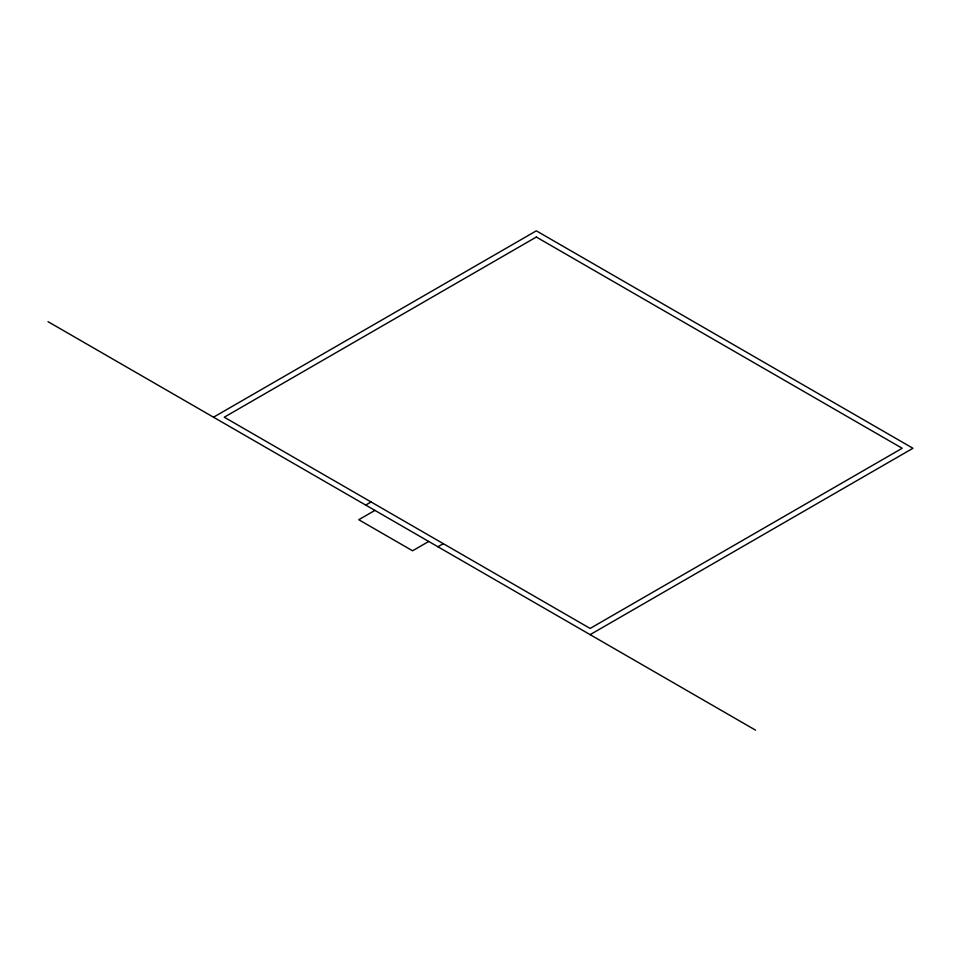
<?xml version="1.0" encoding="UTF-8"?>
<svg xmlns="http://www.w3.org/2000/svg" width="961" height="961" viewBox="0 0 961 961"><rect width="100%" height="100%" fill="white"/><g stroke="black" fill="none" stroke-linecap="round" stroke-linejoin="round"><path stroke-width="1.44" d="M213.498 417.206L536.322 230.832L912.95 448.27L590.126 634.656M365.709 505.09L371.09 501.978M374.91 510.399L358.765 519.721L412.569 550.785L428.714 541.463M437.916 546.773L443.297 543.662M48.05 321.683L755.574 730.168M536.322 237.043L224.261 417.206L590.126 628.434L902.187 448.27L536.322 237.043"/></g></svg>
